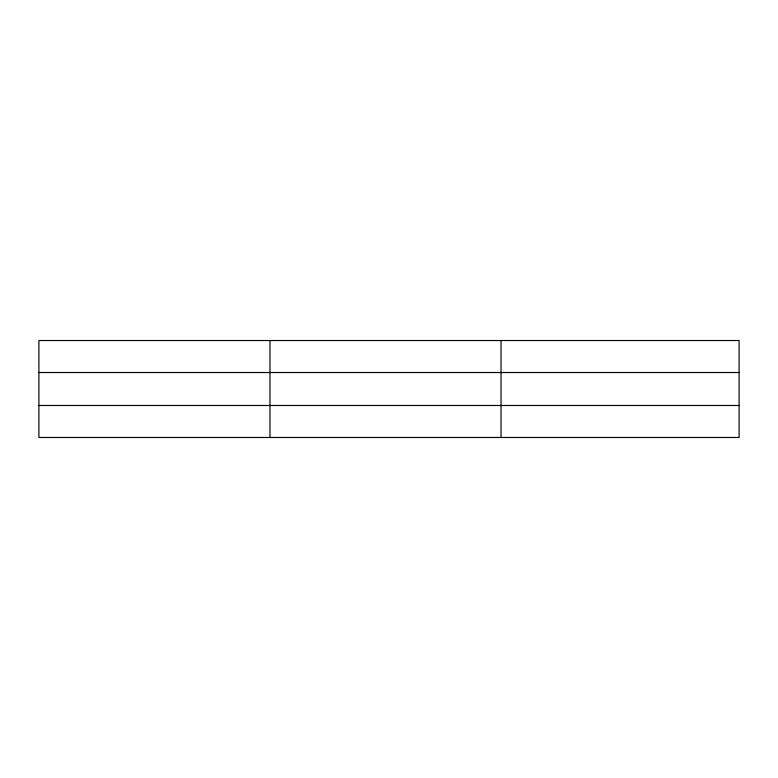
<?xml version="1.0" encoding="UTF-8"?>
<svg xmlns="http://www.w3.org/2000/svg" width="778" height="778" viewBox="0 0 778 778"><rect width="100%" height="100%" fill="white"/><g stroke="black" fill="none" stroke-linecap="round" stroke-linejoin="round"><path stroke-width="1.17" d="M269.966 340.521L269.966 437.479M501.032 340.521L501.032 437.479M739.1 405.484L739.1 437.479L38.9 437.479L38.9 340.521L739.1 340.521L739.1 405.484L38.9 405.484M38.9 372.516L739.1 372.516"/></g></svg>
